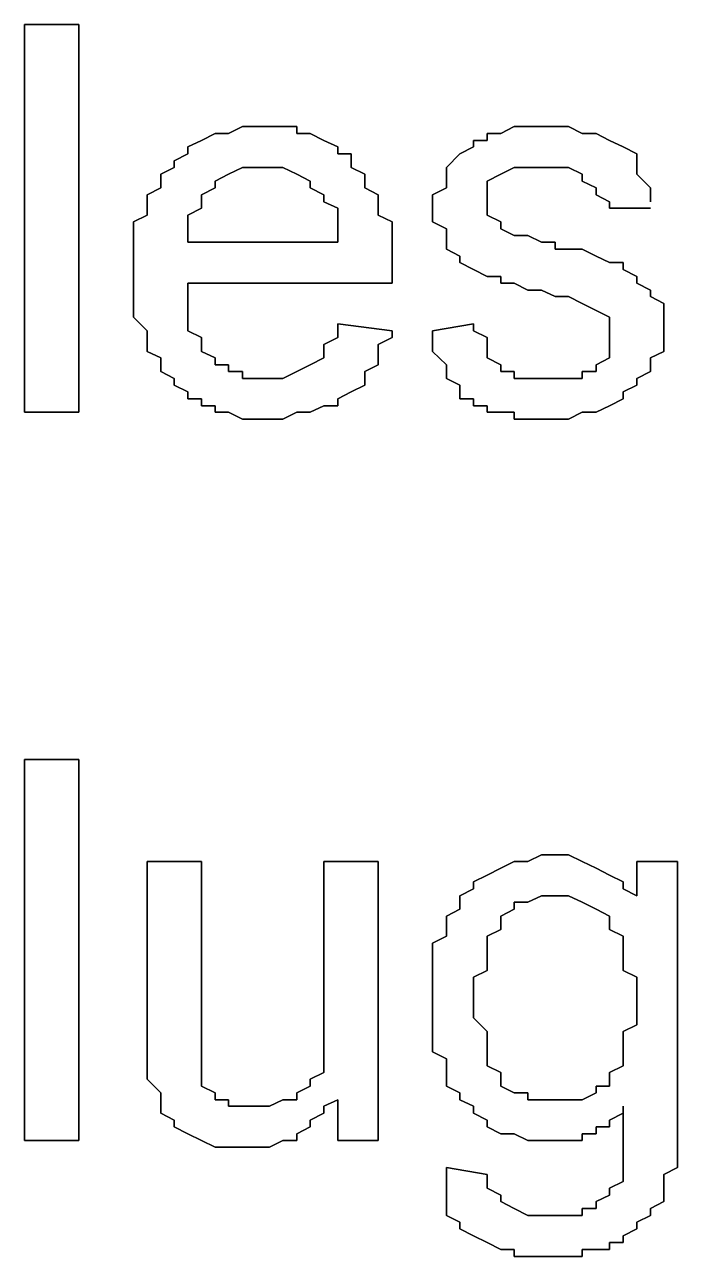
# Model space of a CAD drawing. Header units: metres. Extents: x 2.9 to 42.8, y 1.7 to 28.7.
# Drawn here: x 39.1936 to 39.3629, y 21.7928 to 22.1121 of the extents above; entities that cross this region are included whole.
import ezdxf

# ---------------------------------------------------------------- set-up
doc = ezdxf.new("R2010")
doc.units = ezdxf.units.M
doc.layers.add('GRIS', color=8, linetype='Continuous')

msp = doc.modelspace()

# ---------------------------------------------------------------- linework, layer by layer
at = {"layer": 'GRIS', "lineweight": -3}
for points in [[(39.2077, 22.1121), (39.1936, 22.1121), (39.2077, 22.1121)], [(39.1936, 22.1121), (39.1936, 22.0116), (39.1936, 22.1121)], [(39.2077, 22.0116), (39.2077, 22.1121), (39.2077, 22.0116)], [(39.243, 22.0839), (39.2395, 22.0821), (39.243, 22.0839)], [(39.2465, 22.0839), (39.243, 22.0839), (39.2465, 22.0839)], [(39.2501, 22.0857), (39.2465, 22.0839), (39.2501, 22.0857)], [(39.2536, 22.0857), (39.2501, 22.0857), (39.2536, 22.0857)], [(39.2571, 22.0857), (39.2536, 22.0857), (39.2571, 22.0857)], [(39.2606, 22.0857), (39.2571, 22.0857), (39.2606, 22.0857)], [(39.2642, 22.0857), (39.2606, 22.0857), (39.2642, 22.0857)], [(39.2642, 22.0839), (39.2642, 22.0857), (39.2642, 22.0839)], [(39.2677, 22.0839), (39.2642, 22.0839), (39.2677, 22.0839)], [(39.2712, 22.0821), (39.2677, 22.0839), (39.2712, 22.0821)], [(39.3171, 22.0839), (39.3136, 22.0839), (39.3171, 22.0839)], [(39.3136, 22.0839), (39.3136, 22.0821), (39.3136, 22.0839)], [(39.3206, 22.0857), (39.3171, 22.0839), (39.3206, 22.0857)], [(39.3241, 22.0857), (39.3206, 22.0857), (39.3241, 22.0857)], [(39.3277, 22.0857), (39.3241, 22.0857), (39.3277, 22.0857)], [(39.3312, 22.0857), (39.3277, 22.0857), (39.3312, 22.0857)], [(39.3347, 22.0857), (39.3312, 22.0857), (39.3347, 22.0857)], [(39.3382, 22.0839), (39.3347, 22.0857), (39.3382, 22.0839)], [(39.3418, 22.0839), (39.3382, 22.0839), (39.3418, 22.0839)], [(39.3453, 22.0821), (39.3418, 22.0839), (39.3453, 22.0821)], [(39.2395, 22.0821), (39.2359, 22.0804), (39.2395, 22.0821)], [(39.2359, 22.0804), (39.2359, 22.0786), (39.2359, 22.0804)], [(39.2748, 22.0804), (39.2712, 22.0821), (39.2748, 22.0804)], [(39.2748, 22.0786), (39.2748, 22.0804), (39.2748, 22.0786)], [(39.31, 22.0804), (39.3065, 22.0786), (39.31, 22.0804)], [(39.3136, 22.0821), (39.31, 22.0821), (39.3136, 22.0821)], [(39.31, 22.0821), (39.31, 22.0804), (39.31, 22.0821)], [(39.3488, 22.0804), (39.3453, 22.0821), (39.3488, 22.0804)], [(39.3524, 22.0786), (39.3488, 22.0804), (39.3524, 22.0786)], [(39.2359, 22.0786), (39.2324, 22.0768), (39.2359, 22.0786)], [(39.2324, 22.0768), (39.2324, 22.0751), (39.2324, 22.0768)], [(39.2783, 22.0786), (39.2748, 22.0786), (39.2783, 22.0786)], [(39.2783, 22.0768), (39.2783, 22.0786), (39.2783, 22.0768)], [(39.2783, 22.0751), (39.2783, 22.0768), (39.2783, 22.0751)], [(39.3065, 22.0786), (39.303, 22.0751), (39.3065, 22.0786)], [(39.3524, 22.0768), (39.3524, 22.0786), (39.3524, 22.0768)], [(39.3524, 22.0751), (39.3524, 22.0768), (39.3524, 22.0751)], [(39.2324, 22.0751), (39.2289, 22.0733), (39.2324, 22.0751)], [(39.2289, 22.0733), (39.2289, 22.0715), (39.2289, 22.0733)], [(39.243, 22.0715), (39.2465, 22.0733), (39.243, 22.0715)], [(39.2465, 22.0733), (39.2501, 22.0751), (39.2465, 22.0733)], [(39.2501, 22.0751), (39.2536, 22.0751), (39.2501, 22.0751)], [(39.2536, 22.0751), (39.2571, 22.0751), (39.2536, 22.0751)], [(39.2571, 22.0751), (39.2606, 22.0751), (39.2571, 22.0751)], [(39.2606, 22.0751), (39.2642, 22.0733), (39.2606, 22.0751)], [(39.2642, 22.0733), (39.2677, 22.0715), (39.2642, 22.0733)], [(39.2818, 22.0733), (39.2783, 22.0751), (39.2818, 22.0733)], [(39.2818, 22.0698), (39.2818, 22.0733), (39.2818, 22.0698)], [(39.303, 22.0751), (39.303, 22.0733), (39.303, 22.0751)], [(39.303, 22.0733), (39.303, 22.0715), (39.303, 22.0733)], [(39.3136, 22.0715), (39.3171, 22.0733), (39.3136, 22.0715)], [(39.3171, 22.0733), (39.3206, 22.0751), (39.3171, 22.0733)], [(39.3206, 22.0751), (39.3241, 22.0751), (39.3206, 22.0751)], [(39.3241, 22.0751), (39.3277, 22.0751), (39.3241, 22.0751)], [(39.3277, 22.0751), (39.3312, 22.0751), (39.3277, 22.0751)], [(39.3312, 22.0751), (39.3347, 22.0751), (39.3312, 22.0751)], [(39.3347, 22.0751), (39.3382, 22.0733), (39.3347, 22.0751)], [(39.3382, 22.0733), (39.3382, 22.0715), (39.3382, 22.0733)], [(39.3524, 22.0733), (39.3524, 22.0751), (39.3524, 22.0733)], [(39.3559, 22.0698), (39.3524, 22.0733), (39.3559, 22.0698)], [(39.2289, 22.0715), (39.2289, 22.0698), (39.2289, 22.0715)], [(39.243, 22.0698), (39.243, 22.0715), (39.243, 22.0698)], [(39.2677, 22.0715), (39.2677, 22.0698), (39.2677, 22.0715)], [(39.303, 22.0715), (39.303, 22.0698), (39.303, 22.0715)], [(39.3136, 22.0698), (39.3136, 22.0715), (39.3136, 22.0698)], [(39.3382, 22.0715), (39.3418, 22.0698), (39.3382, 22.0715)], [(39.2289, 22.0698), (39.2254, 22.068), (39.2289, 22.0698)], [(39.2254, 22.068), (39.2254, 22.0662), (39.2254, 22.068)], [(39.2395, 22.068), (39.243, 22.0698), (39.2395, 22.068)], [(39.2395, 22.0662), (39.2395, 22.068), (39.2395, 22.0662)], [(39.2677, 22.0698), (39.2712, 22.068), (39.2677, 22.0698)], [(39.2712, 22.068), (39.2712, 22.0662), (39.2712, 22.068)], [(39.2853, 22.068), (39.2818, 22.0698), (39.2853, 22.068)], [(39.2853, 22.0662), (39.2853, 22.068), (39.2853, 22.0662)], [(39.303, 22.0698), (39.2994, 22.068), (39.303, 22.0698)], [(39.2994, 22.068), (39.2994, 22.0645), (39.2994, 22.068)], [(39.3136, 22.0662), (39.3136, 22.0698), (39.3136, 22.0662)], [(39.3418, 22.0698), (39.3418, 22.068), (39.3418, 22.0698)], [(39.3418, 22.068), (39.3453, 22.0662), (39.3418, 22.068)], [(39.3559, 22.068), (39.3559, 22.0698), (39.3559, 22.068)], [(39.3559, 22.0662), (39.3559, 22.068), (39.3559, 22.0662)], [(39.2254, 22.0662), (39.2254, 22.0645), (39.2254, 22.0662)], [(39.2254, 22.0645), (39.2254, 22.0627), (39.2254, 22.0645)], [(39.2359, 22.0627), (39.2395, 22.0645), (39.2359, 22.0627)], [(39.2395, 22.0645), (39.2395, 22.0662), (39.2395, 22.0645)], [(39.2712, 22.0662), (39.2748, 22.0645), (39.2712, 22.0662)], [(39.2748, 22.0645), (39.2748, 22.0627), (39.2748, 22.0645)], [(39.2853, 22.0645), (39.2853, 22.0662), (39.2853, 22.0645)], [(39.2853, 22.0627), (39.2853, 22.0645), (39.2853, 22.0627)], [(39.2994, 22.0645), (39.2994, 22.061), (39.2994, 22.0645)], [(39.3136, 22.0645), (39.3136, 22.0662), (39.3136, 22.0645)], [(39.3136, 22.0627), (39.3136, 22.0645), (39.3136, 22.0627)], [(39.3453, 22.0662), (39.3453, 22.0645), (39.3453, 22.0662)], [(39.3453, 22.0645), (39.3559, 22.0645), (39.3453, 22.0645)], [(39.2254, 22.0627), (39.2218, 22.061), (39.2254, 22.0627)], [(39.2218, 22.061), (39.2218, 22.0574), (39.2218, 22.061)], [(39.2359, 22.0592), (39.2359, 22.0627), (39.2359, 22.0592)], [(39.2748, 22.0627), (39.2748, 22.061), (39.2748, 22.0627)], [(39.2748, 22.061), (39.2748, 22.0574), (39.2748, 22.061)], [(39.2889, 22.061), (39.2853, 22.0627), (39.2889, 22.061)], [(39.2889, 22.0574), (39.2889, 22.061), (39.2889, 22.0574)], [(39.2994, 22.061), (39.303, 22.0592), (39.2994, 22.061)], [(39.3171, 22.061), (39.3136, 22.0627), (39.3171, 22.061)], [(39.3171, 22.0592), (39.3171, 22.061), (39.3171, 22.0592)], [(39.2218, 22.0574), (39.2218, 22.0557), (39.2218, 22.0574)], [(39.2359, 22.0574), (39.2359, 22.0592), (39.2359, 22.0574)], [(39.2359, 22.0557), (39.2359, 22.0574), (39.2359, 22.0557)], [(39.2748, 22.0574), (39.2748, 22.0557), (39.2748, 22.0574)], [(39.2889, 22.0557), (39.2889, 22.0574), (39.2889, 22.0557)], [(39.303, 22.0592), (39.303, 22.0574), (39.303, 22.0592)], [(39.303, 22.0574), (39.303, 22.0557), (39.303, 22.0574)], [(39.3206, 22.0574), (39.3171, 22.0592), (39.3206, 22.0574)], [(39.3241, 22.0574), (39.3206, 22.0574), (39.3241, 22.0574)], [(39.3277, 22.0557), (39.3241, 22.0574), (39.3277, 22.0557)], [(39.2218, 22.0557), (39.2218, 22.0521), (39.2218, 22.0557)], [(39.2748, 22.0557), (39.2359, 22.0557), (39.2748, 22.0557)], [(39.2889, 22.0521), (39.2889, 22.0557), (39.2889, 22.0521)], [(39.303, 22.0557), (39.303, 22.0539), (39.303, 22.0557)], [(39.3312, 22.0557), (39.3277, 22.0557), (39.3312, 22.0557)], [(39.3312, 22.0539), (39.3312, 22.0557), (39.3312, 22.0539)], [(39.2218, 22.0521), (39.2218, 22.0504), (39.2218, 22.0521)], [(39.2889, 22.0504), (39.2889, 22.0521), (39.2889, 22.0504)], [(39.303, 22.0539), (39.3065, 22.0521), (39.303, 22.0539)], [(39.3065, 22.0521), (39.3065, 22.0504), (39.3065, 22.0521)], [(39.3347, 22.0539), (39.3312, 22.0539), (39.3347, 22.0539)], [(39.3382, 22.0539), (39.3347, 22.0539), (39.3382, 22.0539)], [(39.3418, 22.0521), (39.3382, 22.0539), (39.3418, 22.0521)], [(39.3453, 22.0504), (39.3418, 22.0521), (39.3453, 22.0504)], [(39.2218, 22.0504), (39.2218, 22.0468), (39.2218, 22.0504)], [(39.2889, 22.0486), (39.2889, 22.0504), (39.2889, 22.0486)], [(39.2889, 22.0451), (39.2889, 22.0486), (39.2889, 22.0451)], [(39.3065, 22.0504), (39.31, 22.0486), (39.3065, 22.0504)], [(39.31, 22.0486), (39.3136, 22.0468), (39.31, 22.0486)], [(39.3488, 22.0504), (39.3453, 22.0504), (39.3488, 22.0504)], [(39.3488, 22.0486), (39.3488, 22.0504), (39.3488, 22.0486)], [(39.3524, 22.0468), (39.3488, 22.0486), (39.3524, 22.0468)], [(39.2218, 22.0468), (39.2218, 22.0451), (39.2218, 22.0468)], [(39.2218, 22.0451), (39.2218, 22.0433), (39.2218, 22.0451)], [(39.2359, 22.0416), (39.2359, 22.0451), (39.2359, 22.0416)], [(39.2359, 22.0451), (39.2889, 22.0451), (39.2359, 22.0451)], [(39.3136, 22.0468), (39.3171, 22.0468), (39.3136, 22.0468)], [(39.3171, 22.0468), (39.3171, 22.0451), (39.3171, 22.0468)], [(39.3171, 22.0451), (39.3206, 22.0451), (39.3171, 22.0451)], [(39.3206, 22.0451), (39.3241, 22.0433), (39.3206, 22.0451)], [(39.3524, 22.0451), (39.3524, 22.0468), (39.3524, 22.0451)], [(39.3559, 22.0433), (39.3524, 22.0451), (39.3559, 22.0433)], [(39.2218, 22.0433), (39.2218, 22.0398), (39.2218, 22.0433)], [(39.2359, 22.0398), (39.2359, 22.0416), (39.2359, 22.0398)], [(39.3241, 22.0433), (39.3277, 22.0433), (39.3241, 22.0433)], [(39.3277, 22.0433), (39.3312, 22.0416), (39.3277, 22.0433)], [(39.3312, 22.0416), (39.3347, 22.0416), (39.3312, 22.0416)], [(39.3347, 22.0416), (39.3382, 22.0398), (39.3347, 22.0416)], [(39.3559, 22.0416), (39.3559, 22.0433), (39.3559, 22.0416)], [(39.3594, 22.0398), (39.3559, 22.0416), (39.3594, 22.0398)], [(39.2218, 22.0398), (39.2218, 22.038), (39.2218, 22.0398)], [(39.2359, 22.0363), (39.2359, 22.0398), (39.2359, 22.0363)], [(39.3382, 22.0398), (39.3418, 22.038), (39.3382, 22.0398)], [(39.3594, 22.0363), (39.3594, 22.0398), (39.3594, 22.0363)], [(39.2218, 22.038), (39.2218, 22.0363), (39.2218, 22.038)], [(39.2218, 22.0363), (39.2254, 22.0327), (39.2218, 22.0363)], [(39.2359, 22.0345), (39.2359, 22.0363), (39.2359, 22.0345)], [(39.3418, 22.038), (39.3453, 22.0363), (39.3418, 22.038)], [(39.3453, 22.0363), (39.3453, 22.0345), (39.3453, 22.0363)], [(39.3594, 22.0345), (39.3594, 22.0363), (39.3594, 22.0345)], [(39.2254, 22.0327), (39.2254, 22.031), (39.2254, 22.0327)], [(39.2359, 22.0327), (39.2359, 22.0345), (39.2359, 22.0327)], [(39.2395, 22.031), (39.2359, 22.0327), (39.2395, 22.031)], [(39.2748, 22.0345), (39.2748, 22.0327), (39.2748, 22.0345)], [(39.2889, 22.0327), (39.2748, 22.0345), (39.2889, 22.0327)], [(39.2748, 22.0327), (39.2748, 22.031), (39.2748, 22.0327)], [(39.2889, 22.031), (39.2889, 22.0327), (39.2889, 22.031)], [(39.31, 22.0345), (39.2994, 22.0327), (39.31, 22.0345)], [(39.2994, 22.0327), (39.2994, 22.031), (39.2994, 22.0327)], [(39.31, 22.0327), (39.31, 22.0345), (39.31, 22.0327)], [(39.3136, 22.031), (39.31, 22.0327), (39.3136, 22.031)], [(39.3453, 22.0345), (39.3453, 22.031), (39.3453, 22.0345)], [(39.3594, 22.0327), (39.3594, 22.0345), (39.3594, 22.0327)], [(39.3594, 22.031), (39.3594, 22.0327), (39.3594, 22.031)], [(39.2254, 22.031), (39.2254, 22.0292), (39.2254, 22.031)], [(39.2254, 22.0292), (39.2254, 22.0274), (39.2254, 22.0292)], [(39.2395, 22.0292), (39.2395, 22.031), (39.2395, 22.0292)], [(39.2395, 22.0274), (39.2395, 22.0292), (39.2395, 22.0274)], [(39.2748, 22.031), (39.2712, 22.0292), (39.2748, 22.031)], [(39.2712, 22.0292), (39.2712, 22.0274), (39.2712, 22.0292)], [(39.2853, 22.0292), (39.2889, 22.031), (39.2853, 22.0292)], [(39.2853, 22.0257), (39.2853, 22.0292), (39.2853, 22.0257)], [(39.2994, 22.031), (39.2994, 22.0292), (39.2994, 22.031)], [(39.2994, 22.0292), (39.2994, 22.0274), (39.2994, 22.0292)], [(39.3136, 22.0274), (39.3136, 22.031), (39.3136, 22.0274)], [(39.3453, 22.031), (39.3453, 22.0292), (39.3453, 22.031)], [(39.3453, 22.0292), (39.3453, 22.0274), (39.3453, 22.0292)], [(39.3594, 22.0274), (39.3594, 22.031), (39.3594, 22.0274)], [(39.2254, 22.0274), (39.2289, 22.0257), (39.2254, 22.0274)], [(39.2289, 22.0257), (39.2289, 22.0239), (39.2289, 22.0257)], [(39.243, 22.0257), (39.2395, 22.0274), (39.243, 22.0257)], [(39.243, 22.0239), (39.243, 22.0257), (39.243, 22.0239)], [(39.2712, 22.0257), (39.2677, 22.0239), (39.2712, 22.0257)], [(39.2712, 22.0274), (39.2712, 22.0257), (39.2712, 22.0274)], [(39.2853, 22.0239), (39.2853, 22.0257), (39.2853, 22.0239)], [(39.2994, 22.0274), (39.303, 22.0239), (39.2994, 22.0274)], [(39.3136, 22.0257), (39.3136, 22.0274), (39.3136, 22.0257)], [(39.3171, 22.0239), (39.3136, 22.0257), (39.3171, 22.0239)], [(39.3453, 22.0257), (39.3418, 22.0239), (39.3453, 22.0257)], [(39.3453, 22.0274), (39.3453, 22.0257), (39.3453, 22.0274)], [(39.3559, 22.0257), (39.3594, 22.0274), (39.3559, 22.0257)], [(39.3559, 22.0239), (39.3559, 22.0257), (39.3559, 22.0239)], [(39.2289, 22.0239), (39.2289, 22.0222), (39.2289, 22.0239)], [(39.2289, 22.0222), (39.2324, 22.0204), (39.2289, 22.0222)], [(39.2465, 22.0239), (39.243, 22.0239), (39.2465, 22.0239)], [(39.2465, 22.0222), (39.2465, 22.0239), (39.2465, 22.0222)], [(39.2501, 22.0222), (39.2465, 22.0222), (39.2501, 22.0222)], [(39.2501, 22.0204), (39.2501, 22.0222), (39.2501, 22.0204)], [(39.2642, 22.0222), (39.2606, 22.0204), (39.2642, 22.0222)], [(39.2677, 22.0239), (39.2642, 22.0222), (39.2677, 22.0239)], [(39.2818, 22.0222), (39.2853, 22.0239), (39.2818, 22.0222)], [(39.2818, 22.0204), (39.2818, 22.0222), (39.2818, 22.0204)], [(39.303, 22.0239), (39.303, 22.0222), (39.303, 22.0239)], [(39.303, 22.0222), (39.303, 22.0204), (39.303, 22.0222)], [(39.3171, 22.0222), (39.3171, 22.0239), (39.3171, 22.0222)], [(39.3206, 22.0222), (39.3171, 22.0222), (39.3206, 22.0222)], [(39.3206, 22.0204), (39.3206, 22.0222), (39.3206, 22.0204)], [(39.3418, 22.0222), (39.3382, 22.0222), (39.3418, 22.0222)], [(39.3382, 22.0222), (39.3382, 22.0204), (39.3382, 22.0222)], [(39.3418, 22.0239), (39.3418, 22.0222), (39.3418, 22.0239)], [(39.3524, 22.0204), (39.3559, 22.0222), (39.3524, 22.0204)], [(39.3559, 22.0222), (39.3559, 22.0239), (39.3559, 22.0222)], [(39.2324, 22.0204), (39.2324, 22.0186), (39.2324, 22.0204)], [(39.2536, 22.0204), (39.2501, 22.0204), (39.2536, 22.0204)], [(39.2571, 22.0204), (39.2536, 22.0204), (39.2571, 22.0204)], [(39.2606, 22.0204), (39.2571, 22.0204), (39.2606, 22.0204)], [(39.2818, 22.0186), (39.2818, 22.0204), (39.2818, 22.0186)], [(39.303, 22.0204), (39.3065, 22.0186), (39.303, 22.0204)], [(39.3241, 22.0204), (39.3206, 22.0204), (39.3241, 22.0204)], [(39.3277, 22.0204), (39.3241, 22.0204), (39.3277, 22.0204)], [(39.3312, 22.0204), (39.3277, 22.0204), (39.3312, 22.0204)], [(39.3347, 22.0204), (39.3312, 22.0204), (39.3347, 22.0204)], [(39.3382, 22.0204), (39.3347, 22.0204), (39.3382, 22.0204)], [(39.3524, 22.0186), (39.3524, 22.0204), (39.3524, 22.0186)], [(39.2324, 22.0186), (39.2359, 22.0169), (39.2324, 22.0186)], [(39.2359, 22.0169), (39.2359, 22.0151), (39.2359, 22.0169)], [(39.2748, 22.0151), (39.2783, 22.0169), (39.2748, 22.0151)], [(39.2783, 22.0169), (39.2818, 22.0186), (39.2783, 22.0169)], [(39.3065, 22.0186), (39.3065, 22.0169), (39.3065, 22.0186)], [(39.3065, 22.0169), (39.3065, 22.0151), (39.3065, 22.0169)], [(39.3488, 22.0169), (39.3524, 22.0186), (39.3488, 22.0169)], [(39.3488, 22.0151), (39.3488, 22.0169), (39.3488, 22.0151)], [(39.2359, 22.0151), (39.2395, 22.0151), (39.2359, 22.0151)], [(39.2395, 22.0151), (39.2395, 22.0133), (39.2395, 22.0151)], [(39.2395, 22.0133), (39.243, 22.0133), (39.2395, 22.0133)], [(39.243, 22.0133), (39.243, 22.0116), (39.243, 22.0133)], [(39.2677, 22.0116), (39.2712, 22.0133), (39.2677, 22.0116)], [(39.2712, 22.0133), (39.2748, 22.0133), (39.2712, 22.0133)], [(39.2748, 22.0133), (39.2748, 22.0151), (39.2748, 22.0133)], [(39.3065, 22.0151), (39.31, 22.0151), (39.3065, 22.0151)], [(39.31, 22.0151), (39.31, 22.0133), (39.31, 22.0151)], [(39.31, 22.0133), (39.3136, 22.0133), (39.31, 22.0133)], [(39.3136, 22.0133), (39.3136, 22.0116), (39.3136, 22.0133)], [(39.3418, 22.0116), (39.3453, 22.0133), (39.3418, 22.0116)], [(39.3453, 22.0133), (39.3488, 22.0151), (39.3453, 22.0133)], [(39.1936, 22.0116), (39.2077, 22.0116), (39.1936, 22.0116)], [(39.243, 22.0116), (39.2465, 22.0116), (39.243, 22.0116)], [(39.2465, 22.0116), (39.2501, 22.0098), (39.2465, 22.0116)], [(39.2501, 22.0098), (39.2536, 22.0098), (39.2501, 22.0098)], [(39.2536, 22.0098), (39.2571, 22.0098), (39.2536, 22.0098)], [(39.2571, 22.0098), (39.2606, 22.0098), (39.2571, 22.0098)], [(39.2606, 22.0098), (39.2642, 22.0116), (39.2606, 22.0098)], [(39.2642, 22.0116), (39.2677, 22.0116), (39.2642, 22.0116)], [(39.3136, 22.0116), (39.3171, 22.0116), (39.3136, 22.0116)], [(39.3171, 22.0116), (39.3206, 22.0116), (39.3171, 22.0116)], [(39.3206, 22.0116), (39.3206, 22.0098), (39.3206, 22.0116)], [(39.3206, 22.0098), (39.3241, 22.0098), (39.3206, 22.0098)], [(39.3241, 22.0098), (39.3277, 22.0098), (39.3241, 22.0098)], [(39.3277, 22.0098), (39.3312, 22.0098), (39.3277, 22.0098)], [(39.3312, 22.0098), (39.3347, 22.0098), (39.3312, 22.0098)], [(39.3347, 22.0098), (39.3382, 22.0116), (39.3347, 22.0098)], [(39.3382, 22.0116), (39.3418, 22.0116), (39.3382, 22.0116)], [(39.2077, 21.9216), (39.1936, 21.9216), (39.2077, 21.9216)], [(39.1936, 21.9216), (39.1936, 21.8228), (39.1936, 21.9216)], [(39.2077, 21.8228), (39.2077, 21.9216), (39.2077, 21.8228)], [(39.2395, 21.8952), (39.2254, 21.8952), (39.2395, 21.8952)], [(39.2254, 21.8952), (39.2254, 21.8493), (39.2254, 21.8952)], [(39.2395, 21.8546), (39.2395, 21.8952), (39.2395, 21.8546)], [(39.2853, 21.8952), (39.2712, 21.8952), (39.2853, 21.8952)], [(39.2712, 21.8952), (39.2712, 21.8563), (39.2712, 21.8952)], [(39.2853, 21.8228), (39.2853, 21.8952), (39.2853, 21.8228)], [(39.3206, 21.8952), (39.3171, 21.8934), (39.3206, 21.8952)], [(39.3241, 21.8952), (39.3206, 21.8952), (39.3241, 21.8952)], [(39.3277, 21.8969), (39.3241, 21.8952), (39.3277, 21.8969)], [(39.3312, 21.8969), (39.3277, 21.8969), (39.3312, 21.8969)], [(39.3347, 21.8969), (39.3312, 21.8969), (39.3347, 21.8969)], [(39.3382, 21.8952), (39.3347, 21.8969), (39.3382, 21.8952)], [(39.3418, 21.8934), (39.3382, 21.8952), (39.3418, 21.8934)], [(39.3629, 21.8952), (39.3524, 21.8952), (39.3629, 21.8952)], [(39.3524, 21.8952), (39.3524, 21.8863), (39.3524, 21.8952)], [(39.3629, 21.8317), (39.3629, 21.8952), (39.3629, 21.8317)], [(39.3136, 21.8916), (39.31, 21.8899), (39.3136, 21.8916)], [(39.3171, 21.8934), (39.3136, 21.8916), (39.3171, 21.8934)], [(39.3453, 21.8916), (39.3418, 21.8934), (39.3453, 21.8916)], [(39.3488, 21.8899), (39.3453, 21.8916), (39.3488, 21.8899)], [(39.31, 21.8881), (39.3065, 21.8863), (39.31, 21.8881)], [(39.31, 21.8899), (39.31, 21.8881), (39.31, 21.8899)], [(39.3488, 21.8881), (39.3488, 21.8899), (39.3488, 21.8881)], [(39.3524, 21.8863), (39.3488, 21.8881), (39.3524, 21.8863)], [(39.3065, 21.8863), (39.3065, 21.8846), (39.3065, 21.8863)], [(39.3241, 21.8846), (39.3277, 21.8863), (39.3241, 21.8846)], [(39.3277, 21.8863), (39.3312, 21.8863), (39.3277, 21.8863)], [(39.3312, 21.8863), (39.3347, 21.8863), (39.3312, 21.8863)], [(39.3347, 21.8863), (39.3382, 21.8846), (39.3347, 21.8863)], [(39.3065, 21.8828), (39.303, 21.881), (39.3065, 21.8828)], [(39.3065, 21.8846), (39.3065, 21.8828), (39.3065, 21.8846)], [(39.3171, 21.881), (39.3206, 21.8828), (39.3171, 21.881)], [(39.3206, 21.8828), (39.3206, 21.8846), (39.3206, 21.8828)], [(39.3206, 21.8846), (39.3241, 21.8846), (39.3206, 21.8846)], [(39.3382, 21.8846), (39.3418, 21.8828), (39.3382, 21.8846)], [(39.3418, 21.8828), (39.3453, 21.881), (39.3418, 21.8828)], [(39.303, 21.881), (39.303, 21.8775), (39.303, 21.881)], [(39.3171, 21.8793), (39.3171, 21.881), (39.3171, 21.8793)], [(39.3171, 21.8775), (39.3171, 21.8793), (39.3171, 21.8775)], [(39.3453, 21.881), (39.3453, 21.8793), (39.3453, 21.881)], [(39.3453, 21.8793), (39.3453, 21.8775), (39.3453, 21.8793)], [(39.303, 21.8758), (39.2994, 21.874), (39.303, 21.8758)], [(39.303, 21.8775), (39.303, 21.8758), (39.303, 21.8775)], [(39.3136, 21.8758), (39.3171, 21.8775), (39.3136, 21.8758)], [(39.3136, 21.874), (39.3136, 21.8758), (39.3136, 21.874)], [(39.3453, 21.8775), (39.3488, 21.8758), (39.3453, 21.8775)], [(39.3488, 21.8758), (39.3488, 21.874), (39.3488, 21.8758)], [(39.2994, 21.874), (39.2994, 21.8705), (39.2994, 21.874)], [(39.3136, 21.8722), (39.3136, 21.874), (39.3136, 21.8722)], [(39.3136, 21.8705), (39.3136, 21.8722), (39.3136, 21.8705)], [(39.3488, 21.874), (39.3488, 21.8722), (39.3488, 21.874)], [(39.3488, 21.8722), (39.3488, 21.8705), (39.3488, 21.8722)], [(39.2994, 21.8705), (39.2994, 21.8687), (39.2994, 21.8705)], [(39.3136, 21.8669), (39.3136, 21.8705), (39.3136, 21.8669)], [(39.3488, 21.8705), (39.3488, 21.8669), (39.3488, 21.8705)], [(39.2994, 21.8687), (39.2994, 21.8669), (39.2994, 21.8687)], [(39.2994, 21.8669), (39.2994, 21.8634), (39.2994, 21.8669)], [(39.31, 21.8652), (39.3136, 21.8669), (39.31, 21.8652)], [(39.3488, 21.8669), (39.3524, 21.8652), (39.3488, 21.8669)], [(39.2994, 21.8634), (39.2994, 21.8616), (39.2994, 21.8634)], [(39.31, 21.8616), (39.31, 21.8652), (39.31, 21.8616)], [(39.3524, 21.8652), (39.3524, 21.8616), (39.3524, 21.8652)], [(39.2994, 21.8616), (39.2994, 21.8599), (39.2994, 21.8616)], [(39.2994, 21.8599), (39.2994, 21.8581), (39.2994, 21.8599)], [(39.31, 21.8599), (39.31, 21.8616), (39.31, 21.8599)], [(39.31, 21.8563), (39.31, 21.8599), (39.31, 21.8563)], [(39.3524, 21.8616), (39.3524, 21.8599), (39.3524, 21.8616)], [(39.3524, 21.8599), (39.3524, 21.8563), (39.3524, 21.8599)], [(39.2712, 21.8563), (39.2712, 21.8528), (39.2712, 21.8563)], [(39.2994, 21.8581), (39.2994, 21.8546), (39.2994, 21.8581)], [(39.31, 21.8546), (39.31, 21.8563), (39.31, 21.8546)], [(39.3524, 21.8563), (39.3524, 21.8528), (39.3524, 21.8563)], [(39.2395, 21.8511), (39.2395, 21.8546), (39.2395, 21.8511)], [(39.2994, 21.8546), (39.2994, 21.8528), (39.2994, 21.8546)], [(39.3136, 21.8511), (39.31, 21.8546), (39.3136, 21.8511)], [(39.2395, 21.8475), (39.2395, 21.8511), (39.2395, 21.8475)], [(39.2712, 21.8528), (39.2712, 21.8511), (39.2712, 21.8528)], [(39.2712, 21.8511), (39.2712, 21.8475), (39.2712, 21.8511)], [(39.2994, 21.8528), (39.2994, 21.8493), (39.2994, 21.8528)], [(39.3136, 21.8493), (39.3136, 21.8511), (39.3136, 21.8493)], [(39.3524, 21.8528), (39.3488, 21.8511), (39.3524, 21.8528)], [(39.3488, 21.8511), (39.3488, 21.8493), (39.3488, 21.8511)], [(39.2254, 21.8493), (39.2254, 21.8475), (39.2254, 21.8493)], [(39.2254, 21.8475), (39.2254, 21.844), (39.2254, 21.8475)], [(39.2395, 21.8458), (39.2395, 21.8475), (39.2395, 21.8458)], [(39.2712, 21.8475), (39.2712, 21.8458), (39.2712, 21.8475)], [(39.2994, 21.8493), (39.2994, 21.8475), (39.2994, 21.8493)], [(39.2994, 21.8475), (39.2994, 21.8458), (39.2994, 21.8475)], [(39.3136, 21.8475), (39.3136, 21.8493), (39.3136, 21.8475)], [(39.3136, 21.844), (39.3136, 21.8475), (39.3136, 21.844)], [(39.3488, 21.8493), (39.3488, 21.8458), (39.3488, 21.8493)], [(39.2254, 21.844), (39.2254, 21.8422), (39.2254, 21.844)], [(39.2395, 21.844), (39.2395, 21.8458), (39.2395, 21.844)], [(39.2395, 21.8422), (39.2395, 21.844), (39.2395, 21.8422)], [(39.2712, 21.8458), (39.2712, 21.844), (39.2712, 21.8458)], [(39.2712, 21.844), (39.2712, 21.8422), (39.2712, 21.844)], [(39.2994, 21.8458), (39.303, 21.844), (39.2994, 21.8458)], [(39.303, 21.844), (39.303, 21.8405), (39.303, 21.844)], [(39.3136, 21.8422), (39.3136, 21.844), (39.3136, 21.8422)], [(39.3488, 21.8458), (39.3488, 21.844), (39.3488, 21.8458)], [(39.3488, 21.844), (39.3488, 21.8422), (39.3488, 21.844)], [(39.2254, 21.8422), (39.2254, 21.8405), (39.2254, 21.8422)], [(39.2254, 21.8405), (39.2254, 21.8387), (39.2254, 21.8405)], [(39.2395, 21.8387), (39.2395, 21.8422), (39.2395, 21.8387)], [(39.2712, 21.8405), (39.2677, 21.8387), (39.2712, 21.8405)], [(39.2712, 21.8422), (39.2712, 21.8405), (39.2712, 21.8422)], [(39.303, 21.8405), (39.303, 21.8387), (39.303, 21.8405)], [(39.3171, 21.8405), (39.3136, 21.8422), (39.3171, 21.8405)], [(39.3171, 21.8387), (39.3171, 21.8405), (39.3171, 21.8387)], [(39.3488, 21.8422), (39.3453, 21.8405), (39.3488, 21.8422)], [(39.3453, 21.8405), (39.3453, 21.8387), (39.3453, 21.8405)], [(39.2254, 21.8387), (39.2289, 21.8352), (39.2254, 21.8387)], [(39.2395, 21.8369), (39.2395, 21.8387), (39.2395, 21.8369)], [(39.2677, 21.8387), (39.2677, 21.8369), (39.2677, 21.8387)], [(39.303, 21.8387), (39.303, 21.8369), (39.303, 21.8387)], [(39.3171, 21.8369), (39.3171, 21.8387), (39.3171, 21.8369)], [(39.3453, 21.8387), (39.3453, 21.8369), (39.3453, 21.8387)], [(39.2289, 21.8352), (39.2289, 21.8334), (39.2289, 21.8352)], [(39.243, 21.8352), (39.2395, 21.8369), (39.243, 21.8352)], [(39.243, 21.8334), (39.243, 21.8352), (39.243, 21.8334)], [(39.2677, 21.8369), (39.2642, 21.8352), (39.2677, 21.8369)], [(39.2642, 21.8352), (39.2642, 21.8334), (39.2642, 21.8352)], [(39.303, 21.8369), (39.3065, 21.8352), (39.303, 21.8369)], [(39.3065, 21.8352), (39.3065, 21.8334), (39.3065, 21.8352)], [(39.3206, 21.8352), (39.3171, 21.8369), (39.3206, 21.8352)], [(39.3241, 21.8352), (39.3206, 21.8352), (39.3241, 21.8352)], [(39.3241, 21.8334), (39.3241, 21.8352), (39.3241, 21.8334)], [(39.3418, 21.8352), (39.3382, 21.8334), (39.3418, 21.8352)], [(39.3453, 21.8369), (39.3418, 21.8369), (39.3453, 21.8369)], [(39.3418, 21.8369), (39.3418, 21.8352), (39.3418, 21.8369)], [(39.2289, 21.8334), (39.2289, 21.8317), (39.2289, 21.8334)], [(39.2289, 21.8317), (39.2289, 21.8299), (39.2289, 21.8317)], [(39.2465, 21.8334), (39.243, 21.8334), (39.2465, 21.8334)], [(39.2465, 21.8317), (39.2465, 21.8334), (39.2465, 21.8317)], [(39.2501, 21.8317), (39.2465, 21.8317), (39.2501, 21.8317)], [(39.2536, 21.8317), (39.2501, 21.8317), (39.2536, 21.8317)], [(39.2571, 21.8317), (39.2536, 21.8317), (39.2571, 21.8317)], [(39.2606, 21.8334), (39.2571, 21.8317), (39.2606, 21.8334)], [(39.2642, 21.8334), (39.2606, 21.8334), (39.2642, 21.8334)], [(39.2712, 21.8317), (39.2748, 21.8334), (39.2712, 21.8317)], [(39.2712, 21.8299), (39.2712, 21.8317), (39.2712, 21.8299)], [(39.2748, 21.8334), (39.2748, 21.8228), (39.2748, 21.8334)], [(39.3065, 21.8334), (39.31, 21.8317), (39.3065, 21.8334)], [(39.31, 21.8317), (39.31, 21.8299), (39.31, 21.8317)], [(39.3277, 21.8334), (39.3241, 21.8334), (39.3277, 21.8334)], [(39.3312, 21.8334), (39.3277, 21.8334), (39.3312, 21.8334)], [(39.3347, 21.8334), (39.3312, 21.8334), (39.3347, 21.8334)], [(39.3382, 21.8334), (39.3347, 21.8334), (39.3382, 21.8334)], [(39.3629, 21.8299), (39.3629, 21.8317), (39.3629, 21.8299)], [(39.2289, 21.8299), (39.2324, 21.8281), (39.2289, 21.8299)], [(39.2324, 21.8281), (39.2324, 21.8264), (39.2324, 21.8281)], [(39.2677, 21.8281), (39.2712, 21.8299), (39.2677, 21.8281)], [(39.2677, 21.8264), (39.2677, 21.8281), (39.2677, 21.8264)], [(39.31, 21.8299), (39.3136, 21.8281), (39.31, 21.8299)], [(39.3136, 21.8281), (39.3136, 21.8264), (39.3136, 21.8281)], [(39.3453, 21.8281), (39.3488, 21.8299), (39.3453, 21.8281)], [(39.3453, 21.8264), (39.3453, 21.8281), (39.3453, 21.8264)], [(39.3488, 21.8299), (39.3488, 21.8264), (39.3488, 21.8299)], [(39.3629, 21.8264), (39.3629, 21.8299), (39.3629, 21.8264)], [(39.2324, 21.8264), (39.2359, 21.8246), (39.2324, 21.8264)], [(39.2359, 21.8246), (39.2395, 21.8228), (39.2359, 21.8246)], [(39.2642, 21.8246), (39.2677, 21.8264), (39.2642, 21.8246)], [(39.2642, 21.8228), (39.2642, 21.8246), (39.2642, 21.8228)], [(39.3136, 21.8264), (39.3171, 21.8246), (39.3136, 21.8264)], [(39.3171, 21.8246), (39.3206, 21.8246), (39.3171, 21.8246)], [(39.3206, 21.8246), (39.3241, 21.8228), (39.3206, 21.8246)], [(39.3382, 21.8228), (39.3382, 21.8246), (39.3382, 21.8228)], [(39.3382, 21.8246), (39.3418, 21.8246), (39.3382, 21.8246)], [(39.3418, 21.8246), (39.3418, 21.8264), (39.3418, 21.8246)], [(39.3418, 21.8264), (39.3453, 21.8264), (39.3418, 21.8264)], [(39.3488, 21.8264), (39.3488, 21.8246), (39.3488, 21.8264)], [(39.3488, 21.8246), (39.3488, 21.8211), (39.3488, 21.8246)], [(39.3629, 21.8228), (39.3629, 21.8264), (39.3629, 21.8228)], [(39.1936, 21.8228), (39.2077, 21.8228), (39.1936, 21.8228)], [(39.2395, 21.8228), (39.243, 21.8211), (39.2395, 21.8228)], [(39.243, 21.8211), (39.2465, 21.8211), (39.243, 21.8211)], [(39.2465, 21.8211), (39.2501, 21.8211), (39.2465, 21.8211)], [(39.2501, 21.8211), (39.2536, 21.8211), (39.2501, 21.8211)], [(39.2536, 21.8211), (39.2571, 21.8211), (39.2536, 21.8211)], [(39.2571, 21.8211), (39.2606, 21.8228), (39.2571, 21.8211)], [(39.2606, 21.8228), (39.2642, 21.8228), (39.2606, 21.8228)], [(39.2748, 21.8228), (39.2853, 21.8228), (39.2748, 21.8228)], [(39.3241, 21.8228), (39.3277, 21.8228), (39.3241, 21.8228)], [(39.3277, 21.8228), (39.3312, 21.8228), (39.3277, 21.8228)], [(39.3312, 21.8228), (39.3347, 21.8228), (39.3312, 21.8228)], [(39.3347, 21.8228), (39.3382, 21.8228), (39.3347, 21.8228)], [(39.3488, 21.8211), (39.3488, 21.8193), (39.3488, 21.8211)], [(39.3629, 21.8211), (39.3629, 21.8228), (39.3629, 21.8211)], [(39.3629, 21.8175), (39.3629, 21.8211), (39.3629, 21.8175)], [(39.3488, 21.8193), (39.3488, 21.8175), (39.3488, 21.8193)], [(39.303, 21.8158), (39.303, 21.8122), (39.303, 21.8158)], [(39.3136, 21.814), (39.303, 21.8158), (39.3136, 21.814)], [(39.3488, 21.8175), (39.3488, 21.8158), (39.3488, 21.8175)], [(39.3488, 21.8158), (39.3488, 21.814), (39.3488, 21.8158)], [(39.3594, 21.814), (39.3629, 21.8158), (39.3594, 21.814)], [(39.3629, 21.8158), (39.3629, 21.8175), (39.3629, 21.8158)], [(39.303, 21.8122), (39.303, 21.8105), (39.303, 21.8122)], [(39.3136, 21.8122), (39.3136, 21.814), (39.3136, 21.8122)], [(39.3136, 21.8105), (39.3136, 21.8122), (39.3136, 21.8105)], [(39.3488, 21.8122), (39.3453, 21.8105), (39.3488, 21.8122)], [(39.3488, 21.814), (39.3488, 21.8122), (39.3488, 21.814)], [(39.3594, 21.8122), (39.3594, 21.814), (39.3594, 21.8122)], [(39.3594, 21.8105), (39.3594, 21.8122), (39.3594, 21.8105)], [(39.303, 21.8105), (39.303, 21.807), (39.303, 21.8105)], [(39.3171, 21.8087), (39.3136, 21.8105), (39.3171, 21.8087)], [(39.3171, 21.807), (39.3171, 21.8087), (39.3171, 21.807)], [(39.3453, 21.8087), (39.3418, 21.807), (39.3453, 21.8087)], [(39.3453, 21.8105), (39.3453, 21.8087), (39.3453, 21.8105)], [(39.3594, 21.8087), (39.3594, 21.8105), (39.3594, 21.8087)], [(39.3594, 21.807), (39.3594, 21.8087), (39.3594, 21.807)], [(39.303, 21.807), (39.303, 21.8052), (39.303, 21.807)], [(39.303, 21.8052), (39.303, 21.8034), (39.303, 21.8052)], [(39.3206, 21.8052), (39.3171, 21.807), (39.3206, 21.8052)], [(39.3241, 21.8034), (39.3206, 21.8052), (39.3241, 21.8034)], [(39.3418, 21.8052), (39.3382, 21.8052), (39.3418, 21.8052)], [(39.3382, 21.8052), (39.3382, 21.8034), (39.3382, 21.8052)], [(39.3418, 21.807), (39.3418, 21.8052), (39.3418, 21.807)], [(39.3559, 21.8052), (39.3594, 21.807), (39.3559, 21.8052)], [(39.3559, 21.8034), (39.3559, 21.8052), (39.3559, 21.8034)], [(39.303, 21.8034), (39.3065, 21.8017), (39.303, 21.8034)], [(39.3277, 21.8034), (39.3241, 21.8034), (39.3277, 21.8034)], [(39.3312, 21.8034), (39.3277, 21.8034), (39.3312, 21.8034)], [(39.3347, 21.8034), (39.3312, 21.8034), (39.3347, 21.8034)], [(39.3382, 21.8034), (39.3347, 21.8034), (39.3382, 21.8034)], [(39.3524, 21.8017), (39.3559, 21.8034), (39.3524, 21.8017)], [(39.3065, 21.8017), (39.3065, 21.7999), (39.3065, 21.8017)], [(39.3065, 21.7999), (39.31, 21.7981), (39.3065, 21.7999)], [(39.3488, 21.7981), (39.3524, 21.7999), (39.3488, 21.7981)], [(39.3524, 21.7999), (39.3524, 21.8017), (39.3524, 21.7999)], [(39.31, 21.7981), (39.3136, 21.7964), (39.31, 21.7981)], [(39.3136, 21.7964), (39.3171, 21.7946), (39.3136, 21.7964)], [(39.3453, 21.7946), (39.3453, 21.7964), (39.3453, 21.7946)], [(39.3453, 21.7964), (39.3488, 21.7964), (39.3453, 21.7964)], [(39.3488, 21.7964), (39.3488, 21.7981), (39.3488, 21.7964)], [(39.3171, 21.7946), (39.3206, 21.7946), (39.3171, 21.7946)], [(39.3206, 21.7946), (39.3206, 21.7928), (39.3206, 21.7946)], [(39.3206, 21.7928), (39.3241, 21.7928), (39.3206, 21.7928)], [(39.3241, 21.7928), (39.3277, 21.7928), (39.3241, 21.7928)], [(39.3277, 21.7928), (39.3312, 21.7928), (39.3277, 21.7928)], [(39.3312, 21.7928), (39.3347, 21.7928), (39.3312, 21.7928)], [(39.3347, 21.7928), (39.3382, 21.7928), (39.3347, 21.7928)], [(39.3382, 21.7928), (39.3382, 21.7946), (39.3382, 21.7928)], [(39.3382, 21.7946), (39.3418, 21.7946), (39.3382, 21.7946)], [(39.3418, 21.7946), (39.3453, 21.7946), (39.3418, 21.7946)]]:
    msp.add_lwpolyline(points, dxfattribs=at)
msp.add_lwpolyline([(39.3488, 21.8299), (39.3488, 21.8317), (39.3488, 21.8299), (39.3488, 21.8317)], close=True, dxfattribs=at)

doc.saveas('drawing.dxf')
